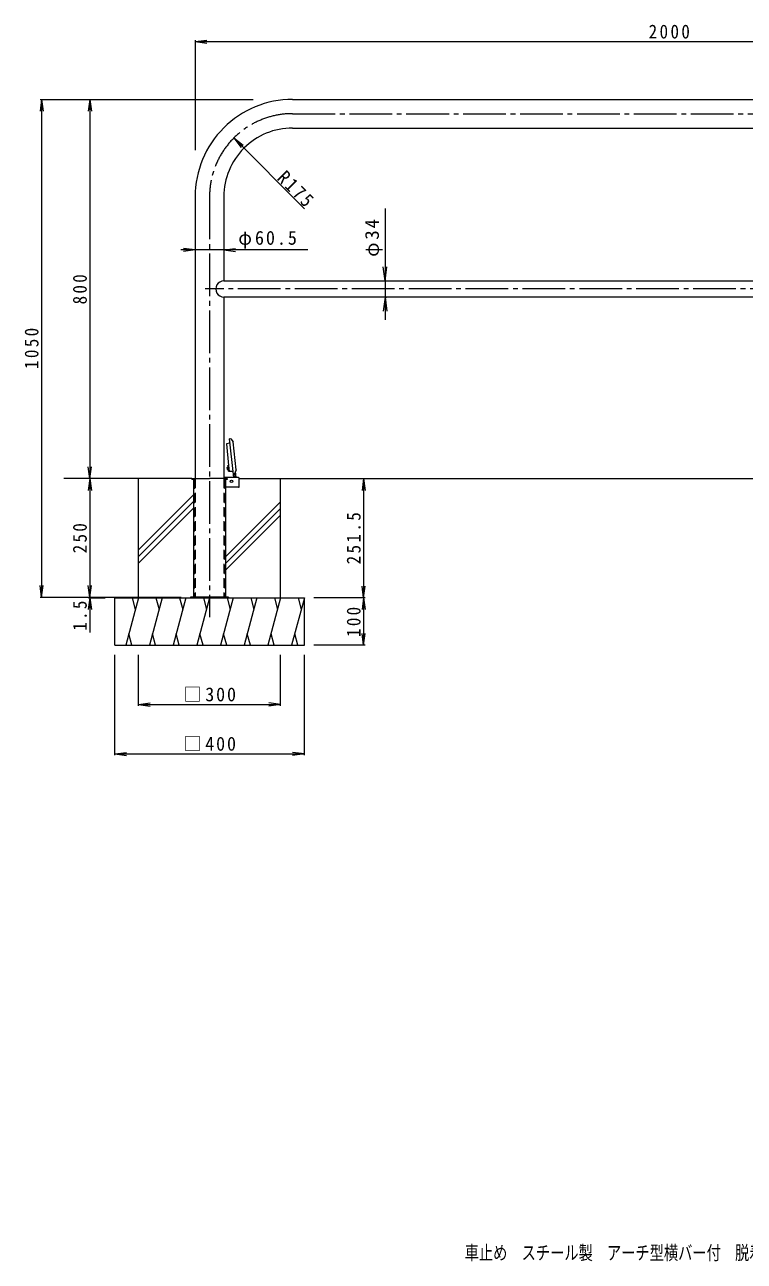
# Model space of a CAD drawing. Units: millimetres at full size, sheet at 1:10. Extents: x -1837 to 1856, y -1384 to 1312.
# Drawn here: x -1837 to -320, y -1384 to 1224 of the extents above; entities that cross this region are included whole.
import ezdxf
from ezdxf.enums import TextEntityAlignment as Align

# ---------------------------------------------------------------- set-up
doc = ezdxf.new("R2010")
doc.units = ezdxf.units.MM
doc.header["$LTSCALE"] = 10
doc.linetypes.add('CHAIN2', pattern=[12, 9, -1, 1, -1])
doc.linetypes.add('DASHED2', pattern=[3, 2, -1])
for name, color, linetype, lineweight in [('C-0', 4, 'Continuous', 9), ('C-1', 7, 'Continuous', 9), ('C-2', 3, 'Continuous', 9), ('C-3', 3, 'DASHED2', 9), ('C-4', 7, 'Continuous', 9), ('C-6', 2, 'Continuous', 9), ('C-9', 7, 'Continuous', 9), ('C-B', 2, 'Continuous', 9), ('C-E', 6, 'Continuous', 5)]:
    doc.layers.add(name, color=color, linetype=linetype, lineweight=lineweight)
doc.layers.add('F-F_F-Fﾚｲﾔ', color=2, linetype='Continuous')
doc.styles.add('ＭＳ ゴシック', font='')
doc.styles.get('ＭＳ ゴシック').set_extended_font_data('MS Gothic')

msp = doc.modelspace()

# ---------------------------------------------------------------- linework, layer by layer
at = {"layer": 'C-0', "color": 7, "linetype": 'CHAIN2'}
for p, q in [((-1272.48, 1036.77), (317.01, 1036.77)), ((-1447.49, 861.77), (-1447.49, -24.88)), ((502.47, 667.02), (-1456.46, 667.02))]:
    msp.add_line(p, q, dxfattribs=at)
at = {"layer": 'C-0'}
for p, q in [((-1404.93, 341.91), (-1411.93, 340.28)), ((-1397.11, 275.82), (-1405.03, 351.22)), ((-1404.78, 351.43), (-1402.4, 350.78)), ((-1402.4, 350.78), (-1397.78, 344.43)), ((-1391.57, 285.33), (-1397.78, 344.43)), ((-1484.99, 267.02), (-1447.49, 267.02)), ((-1484.99, 267.02), (-1484.99, 265.52)), ((-1484.99, 267.02), (-1484.99, 265.52)), ((-1481.49, 265.52), (-1484.99, 265.52)), ((-1481.49, 265.52), (-1481.49, 17.02)), ((-1409.99, 267.02), (-1447.49, 267.02)), ((-1413.49, 265.52), (-1413.49, 17.02)), ((-1409.99, 265.52), (-1413.49, 265.52)), ((-1409.99, 267.02), (-1409.99, 265.52)), ((-1398.61, 281.76), (-1405.79, 281.9)), ((-1391.57, 285.33), (-1392.76, 282.25))]:
    msp.add_line(p, q, dxfattribs=at)
at = {"layer": 'C-0', "linetype": 'DASHED2'}
for p, q in [((-1479.99, 265.52), (-1479.99, 17.02)), ((-1414.99, 265.52), (-1414.99, 17.02))]:
    msp.add_line(p, q, dxfattribs=at)
at = {"layer": 'C-0'}
msp.add_lwpolyline([(-1411.93, 340.28), (-1407.13, 294.68), (-1407.13, 294.63)], dxfattribs=at)
at = {"layer": 'C-0', "color": 7, "linetype": 'CHAIN2'}
msp.add_arc((-1272.49, 861.77), 175, 89.99976, 180, dxfattribs=at)
at = {"layer": 'C-0'}
for centre, radius, start, end in [((-1404.83, 351.24), 0.2, 74.79398, 186), ((-1405.16, 342.88), 1, 283.12502, 6), ((-1398.63, 280.76), 1, 6, 88.87498), ((-1396.91, 275.84), 0.2, 186, 297.20602)]:
    msp.add_arc(centre, radius, start, end, dxfattribs=at)
at = {"layer": 'C-0', "linetype": 'DASHED2'}
for centre, start, end in [((-1481.49, 265.52), 0, 90), ((-1413.49, 265.52), 90, 180)]:
    msp.add_arc(centre, 1.5, start, end, dxfattribs=at)
at = {"layer": 'C-1', "color": 4}
for p, q in [((-1407.13, 294.63), (-1405.79, 281.9)), ((-1394.67, 277.27), (-1396.82, 275.66)), ((-1392.76, 282.25), (-1394.67, 277.27))]:
    msp.add_line(p, q, dxfattribs=at)
at = {"layer": 'C-1', "color": 3}
for p, q in [((-1386.24, 269.32), (-1417.24, 269.32)), ((-1384.74, 250.32), (-1384.74, 267.82)), ((-1386.24, 248.82), (-1413.49, 248.82))]:
    msp.add_line(p, q, dxfattribs=at)
at = {"layer": 'C-1'}
for p, q in [((-1407.49, 17.02), (-1487.49, 17.02)), ((-1487.49, 17.02), (-1487.49, 15.52)), ((-1459.99, 17.02), (-1459.99, 15.52)), ((-1434.99, 17.02), (-1434.99, 15.52)), ((-1407.49, 17.02), (-1407.49, 15.52))]:
    msp.add_line(p, q, dxfattribs=at)
at = {"layer": 'C-1', "color": 3}
for centre, start, end in [((-1386.24, 267.82), 0, 90), ((-1386.24, 250.32), 270, 0)]:
    msp.add_arc(centre, 1.5, start, end, dxfattribs=at)
at = {"layer": 'C-2'}
for p, q in [((-1272.48, 1067.02), (317.01, 1067.02)), ((-1272.48, 1006.52), (317.01, 1006.52)), ((-1477.74, 861.77), (-1477.74, 267.02)), ((-1417.24, 861.77), (-1417.24, 684.02)), ((-1417.24, 684.02), (461.76, 684.02)), ((-1417.24, 650.02), (-1417.24, 267.02)), ((461.76, 650.02), (-1417.24, 650.02))]:
    msp.add_line(p, q, dxfattribs=at)
for centre, radius, start, end in [((-1272.49, 861.77), 205.25, 89.99977, 180), ((-1272.49, 861.77), 144.75, 89.9998, 180), ((-1417.24, 667.02), 17, 89.99959, 270)]:
    msp.add_arc(centre, radius, start, end, dxfattribs=at)
at = {"layer": 'C-3'}
for p, q in [((-1477.74, 267.02), (-1477.74, 17.02)), ((-1417.24, 267.02), (-1417.24, 17.02))]:
    msp.add_line(p, q, dxfattribs=at)
at = {"layer": 'C-4'}
for p, q in [((-1477.74, 1188.91), (-1452.95, 1192.17)), ((-1477.74, 1191.91), (-1477.74, 959.55)), ((-1477.74, 1188.91), (522.26, 1188.91)), ((-1477.74, 1188.91), (-1452.95, 1185.65)), ((-1801.7, 1067.02), (-1804.96, 1042.24)), ((-1804.7, 1067.02), (-1355.77, 1067.02)), ((-1801.7, 1067.02), (-1798.44, 1042.24)), ((-1801.7, 1067.02), (-1801.7, 17.02)), ((-1699.91, 1067.02), (-1703.18, 1042.24)), ((-1699.91, 1067.02), (-1696.65, 1042.24)), ((-1699.91, 1067.02), (-1699.91, 267.02)), ((-1396.23, 985.52), (-1376.4, 970.3)), ((-1077.35, 836.6), (-1077.35, 601.97)), ((-1240.13, 749.38), (-1508.2, 749.38)), ((-1477.74, 749.38), (-1502.52, 752.64)), ((-1477.74, 749.38), (-1502.52, 746.12)), ((-1477.74, 749.38), (-1477.74, 747.58)), ((-1417.24, 749.38), (-1392.45, 752.64)), ((-1417.24, 749.38), (-1417.24, 747.58)), ((-1417.24, 749.38), (-1392.45, 746.12)), ((-1077.35, 684.02), (-1081.27, 713.76)), ((-1077.35, 684.02), (-1073.44, 713.76)), ((-1077.35, 684.02), (-1074.35, 684.02)), ((-1077.35, 650.02), (-1081.27, 620.28)), ((-1077.35, 650.02), (-1074.35, 650.02)), ((-1077.35, 650.02), (-1073.44, 620.28)), ((-1699.91, 267.02), (-1703.18, 291.81)), ((-1699.91, 267.02), (-1696.65, 291.81)), ((-1699.91, 267.02), (-1703.18, 242.24)), ((-1699.91, 267.02), (-1696.65, 242.24)), ((-1699.91, 267.02), (-1699.91, -57.34)), ((-1122.56, 267.02), (-1125.83, 242.24)), ((-1122.56, 267.02), (-1122.56, 15.52)), ((-1122.56, 267.02), (-1119.3, 242.24)), ((-1801.7, 17.02), (-1804.96, 41.81)), ((-1801.7, 17.02), (-1798.44, 41.81)), ((-1699.91, 17.02), (-1703.18, 41.81)), ((-1699.91, 17.02), (-1696.65, 41.81)), ((-1122.56, 15.52), (-1125.83, 40.31)), ((-1122.56, 15.52), (-1119.3, 40.31)), ((-1804.7, 17.02), (-1507.49, 17.02)), ((-1699.91, 15.52), (-1703.18, -9.26)), ((-1702.91, 15.52), (-1667.49, 15.52)), ((-1699.91, 15.52), (-1696.65, -9.26)), ((-1119.56, 15.52), (-1227.49, 15.52)), ((-1122.56, 15.52), (-1125.83, -9.26)), ((-1122.56, 15.52), (-1122.56, -84.48)), ((-1122.56, 15.52), (-1119.3, -9.26)), ((-1122.56, -84.48), (-1125.83, -59.69)), ((-1122.56, -84.48), (-1119.3, -59.69)), ((-1119.56, -84.48), (-1227.49, -84.48)), ((-1647.49, -316.58), (-1647.49, -104.48)), ((-1597.49, -212.47), (-1597.49, -104.48)), ((-1297.49, -212.47), (-1297.49, -104.48)), ((-1247.49, -316.58), (-1247.49, -104.48)), ((-1597.49, -209.47), (-1572.7, -206.2)), ((-1297.49, -209.47), (-1322.27, -206.2)), ((-1597.49, -209.47), (-1297.49, -209.47)), ((-1597.49, -209.47), (-1572.7, -212.73)), ((-1297.49, -209.47), (-1322.27, -212.73)), ((-1647.49, -313.58), (-1622.7, -310.32)), ((-1247.49, -313.58), (-1272.27, -310.32)), ((-1647.49, -313.58), (-1247.49, -313.58)), ((-1647.49, -313.58), (-1622.7, -316.84)), ((-1247.49, -313.58), (-1272.27, -316.84))]:
    msp.add_line(p, q, dxfattribs=at)
msp.add_lwpolyline([(-1247.04, 836.23), (-1396.23, 985.52), (-1381.01, 965.68)], dxfattribs=at)
at = {"layer": 'C-6'}
for p, q in [((-1409.23, 291.64), (-1409.94, 290.76)), ((-1409.94, 290.76), (-1408.75, 290.89)), ((-1409.48, 286.39), (-1409.94, 290.76)), ((-1409.23, 291.64), (-1408.83, 291.68)), ((-1409.48, 286.39), (-1408.29, 286.51)), ((-1408.6, 285.68), (-1409.48, 286.39)), ((-1408.6, 285.68), (-1408.2, 285.72)), ((-1391.6, 269.32), (-1392.91, 281.84))]:
    msp.add_line(p, q, dxfattribs=at)
at = {"layer": 'C-9'}
for p, q in [((-1396.43, 269.32), (-1397.11, 275.82)), ((-1393.21, 269.32), (-1394.18, 278.55))]:
    msp.add_line(p, q, dxfattribs=at)
at = {"layer": 'C-B'}
for p, q in [((-1409.04, 293.67), (-1408.69, 294.46)), ((-1409.04, 293.67), (-1407.99, 283.73)), ((-1408.69, 294.46), (-1407.13, 294.63)), ((-1407.99, 283.73), (-1407.49, 283.03)), ((-1407.49, 283.03), (-1405.93, 283.19))]:
    msp.add_line(p, q, dxfattribs=at)
at = {"layer": 'C-E'}
for p, q in [((-1484.99, 267.02), (-1754.37, 267.02)), ((-1597.49, 15.52), (-1597.49, 267.02)), ((-1384.74, 267.02), (429.26, 267.02)), ((-1297.49, 15.52), (-1297.49, 267.02)), ((-1481.49, 232.83), (-1597.49, 116.83)), ((-1481.49, 218.69), (-1597.49, 102.69)), ((-1297.49, 217.95), (-1413.49, 101.95)), ((-1481.49, 204.55), (-1597.49, 88.55)), ((-1297.49, 203.81), (-1413.49, 87.81)), ((-1297.49, 189.67), (-1413.49, 73.67)), ((-1647.49, 15.52), (-1247.49, 15.52)), ((-1647.49, -84.48), (-1647.49, 15.52)), ((-1597.49, 15.52), (-1624.28, -84.48)), ((-1610.53, 15.52), (-1604.01, -8.83)), ((-1547.49, 15.52), (-1574.28, -84.48)), ((-1560.53, 15.52), (-1554.01, -8.83)), ((-1497.49, 15.52), (-1524.28, -84.48)), ((-1510.53, 15.52), (-1504.01, -8.83)), ((-1447.49, 15.52), (-1474.28, -84.48)), ((-1460.53, 15.52), (-1454.01, -8.83)), ((-1397.49, 15.52), (-1424.28, -84.48)), ((-1410.53, 15.52), (-1404.01, -8.83)), ((-1347.49, 15.52), (-1374.28, -84.48)), ((-1360.53, 15.52), (-1354.01, -8.83)), ((-1297.49, 15.52), (-1324.28, -84.48)), ((-1310.53, 15.52), (-1304.01, -8.83)), ((-1247.49, 15.52), (-1274.28, -84.48)), ((-1260.53, 15.52), (-1254.01, -8.83)), ((-1247.49, -84.48), (-1247.49, 15.52)), ((-1611.23, -84.48), (-1617.76, -60.13)), ((-1561.23, -84.48), (-1567.76, -60.13)), ((-1511.23, -84.48), (-1517.76, -60.13)), ((-1461.23, -84.48), (-1467.76, -60.13)), ((-1411.23, -84.48), (-1417.76, -60.13)), ((-1361.23, -84.48), (-1367.76, -60.13)), ((-1311.23, -84.48), (-1317.76, -60.13)), ((-1261.23, -84.48), (-1267.76, -60.13)), ((-1647.49, -84.48), (-1247.49, -84.48))]:
    msp.add_line(p, q, dxfattribs=at)
at = {"layer": 'C-E', "color": 4, "lineweight": 9}
msp.add_circle((-1401.14, 261.52), 2.5, dxfattribs=at)

# ---------------------------------------------------------------- texts
at = {"layer": 'C-4', "color": 2, "char_height": 29.33, "attachment_point": 7, "style": 'ＭＳ ゴシック'}
for s, insert in [('\\T1.28;\\W0.9;2000', (-521.49, 1194.91)), ('\\T1.22;\\W0.95;φ60.5', (-1386.78, 752.38)), ('\\T1.21;\\W0.95;□300', (-1502.49, -203.47)), ('\\T1.21;\\W0.95;□400', (-1502.49, -307.58))]:
    msp.add_mtext(s, dxfattribs=dict(at, insert=insert))
for s, insert, rotation in [('\\T1.28;\\W0.9;R175', (-1307.28, 898.58), 315), ('\\T1.19;φ34', (-1082.35, 734.81), 90), ('\\T1.27;\\W0.9;800', (-1705.91, 634.52), 90), ('\\T1.28;\\W0.9;1050', (-1807.7, 498.27), 90), ('\\T1.28;\\W0.9;251.5', (-1128.56, 86.27), 90), ('\\T1.27;\\W0.9;250', (-1705.91, 109.52), 90), ('\\T1.27;\\W0.9;1.5', (-1705.91, -53.83), 90), ('\\T1.27;\\W0.9;100', (-1128.56, -66.98), 90)]:
    msp.add_mtext(s, dxfattribs=dict(at, insert=insert, rotation=rotation))
at = {"layer": 'F-F_F-Fﾚｲﾔ', "style": 'ＭＳ ゴシック', "width": 0.75}
msp.add_text('車止め\u3000スチール製\u3000アーチ型横バー付\u3000脱着式\u3000鋳鉄製蓋\u3000鍵付\u3000ＹＢＷ６Ｈ２０－ＨＤＬ', height=29.33, dxfattribs=at).set_placement((-909.37, -1389.22), align=Align.BOTTOM_LEFT)

doc.saveas('drawing.dxf')
